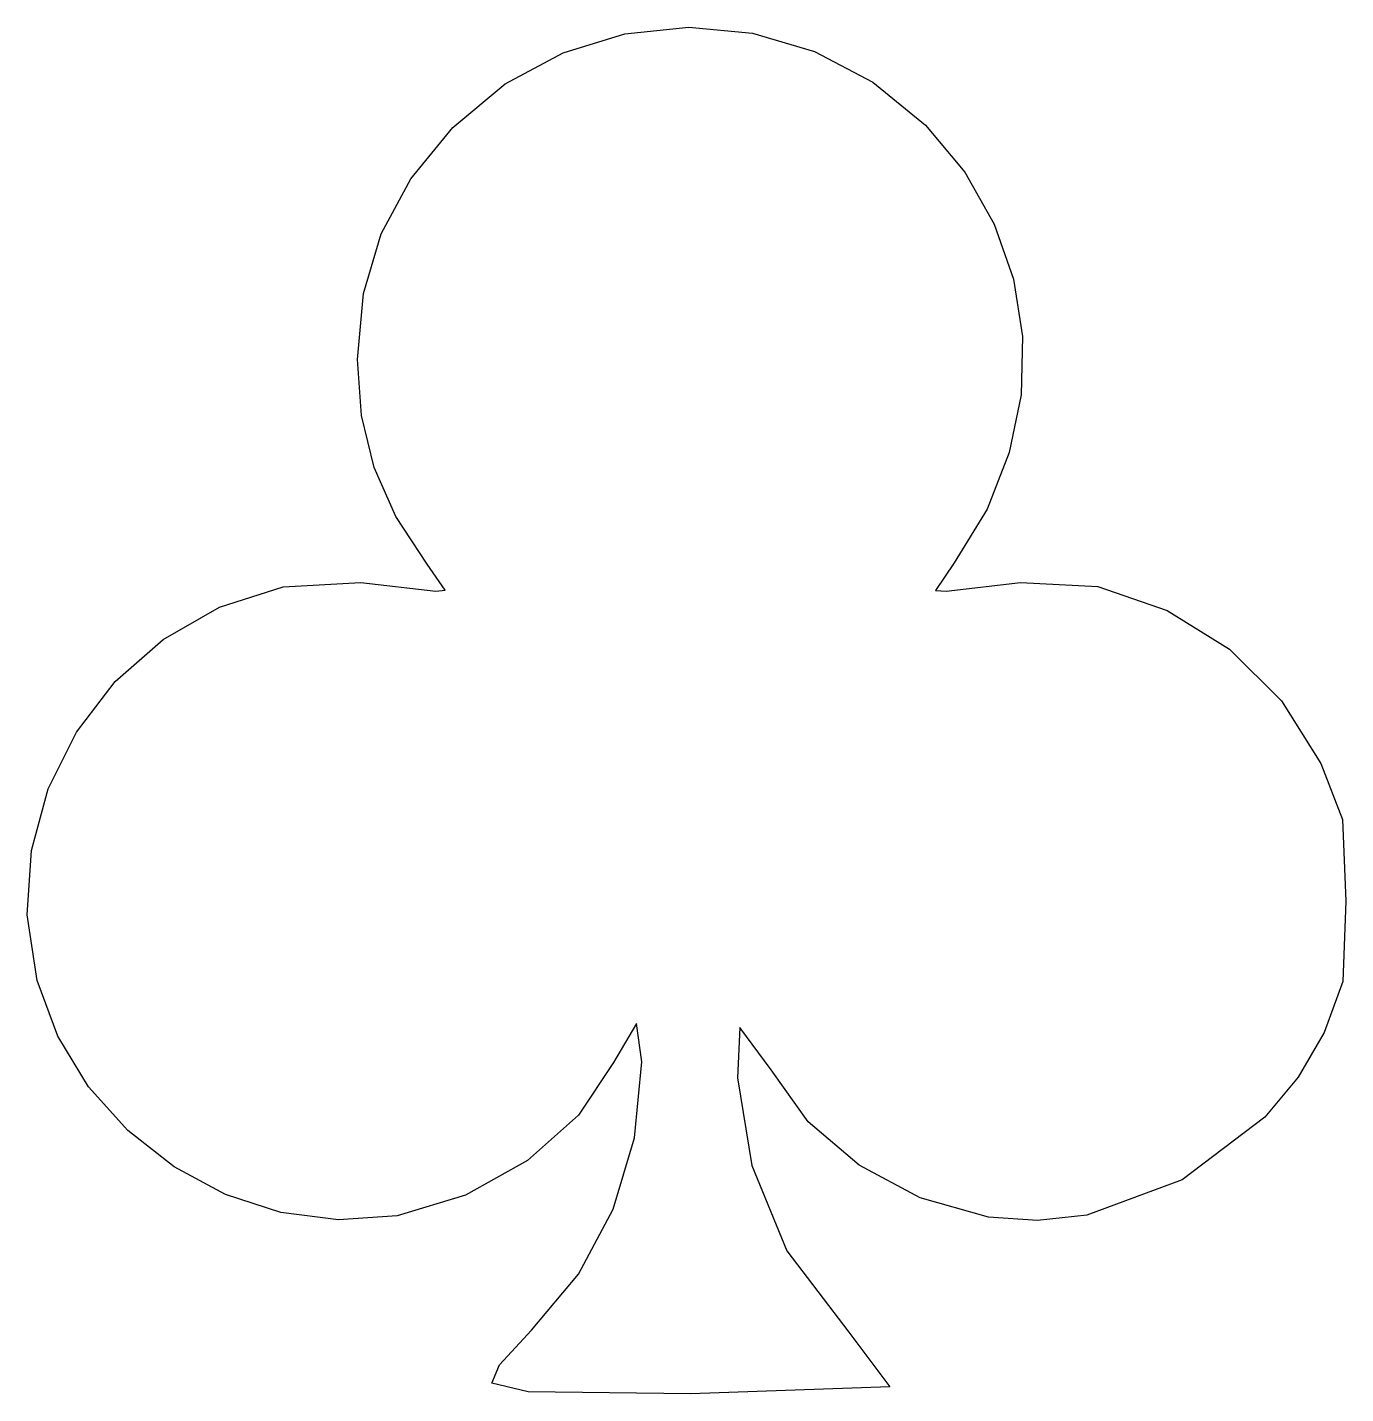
# Model space of a CAD drawing. Extents: x 0 to 24.1, y 0 to 25.
import ezdxf

# ---------------------------------------------------------------- set-up
doc = ezdxf.new("R2010")
doc.units = 0
doc.layers.add('Layer_1', color=7, linetype='CONTINUOUS')

msp = doc.modelspace()

# ---------------------------------------------------------------- linework, layer by layer
at = {"layer": 'Layer_1', "color": 7}
msp.add_lwpolyline([(8.50387, 0.191856), (8.64283, 0.526029), (9.23044, 1.160606), (10.088124, 2.189563), (10.720555, 3.376594), (11.111741, 4.682751), (11.24569, 6.069086), (11.14989, 6.772496), (10.72662, 6.059026), (10.088969, 5.097939), (9.15843, 4.269177), (8.022533, 3.63472), (6.76881, 3.256546), (5.7008, 3.178917), (4.646021, 3.314368), (3.632843, 3.644346), (2.689635, 4.1503), (1.844767, 4.813676), (1.126609, 5.615923), (0.56353, 6.538487), (0.1839, 7.562816), (0.004849, 8.76185), (0.078382, 9.940524), (0.384132, 11.066256), (0.901732, 12.106467), (1.610816, 13.028577), (2.491016, 13.800003), (3.521966, 14.388167), (4.6833, 14.760486), (6.107986, 14.840124), (7.47883, 14.681786), (7.65112, 14.701006), (7.32082, 15.178446), (6.747825, 16.051546), (6.350737, 16.948846), (6.120566, 17.896786), (6.04832, 18.921806), (6.156809, 20.127425), (6.47841, 21.224167), (7.020826, 22.230694), (7.79176, 23.165666), (8.748213, 23.963352), (9.808922, 24.535075), (10.939488, 24.880657), (12.105515, 24.999921), (13.272605, 24.892691), (14.406361, 24.55879), (15.472385, 23.998041), (16.43628, 23.210266), (17.157772, 22.347501), (17.694982, 21.400447), (18.046428, 20.391535), (18.210627, 19.343197), (18.186098, 18.277868), (17.971357, 17.217978), (17.564921, 16.18596), (16.96531, 15.204246), (16.623316, 14.693052), (16.81344, 14.682656), (18.17437, 14.840939), (19.5887, 14.765956), (20.862073, 14.33158), (21.999116, 13.622385), (22.951751, 12.67645), (23.6719, 11.531856), (24.068224, 10.50347), (24.12545, 9.009806), (24.07175, 7.539545), (23.73335, 6.609726), (23.254972, 5.792538), (22.646657, 5.062087), (21.134861, 3.913489), (19.38726, 3.268122), (18.484187, 3.166709), (17.59315, 3.230176), (16.341483, 3.585279), (15.221644, 4.179382), (14.292415, 4.972687), (13.61258, 5.925396), (13.04103, 6.700446), (12.998668, 5.777156), (13.26136, 4.172326), (13.90183, 2.611275), (15.03532, 1.124706), (15.78404, 0.126186), (12.14176, -0.000004), (9.168584, 0.032487), (8.50384, 0.191826), (8.50387, 0.191856)], dxfattribs=at)

doc.saveas('drawing.dxf')
